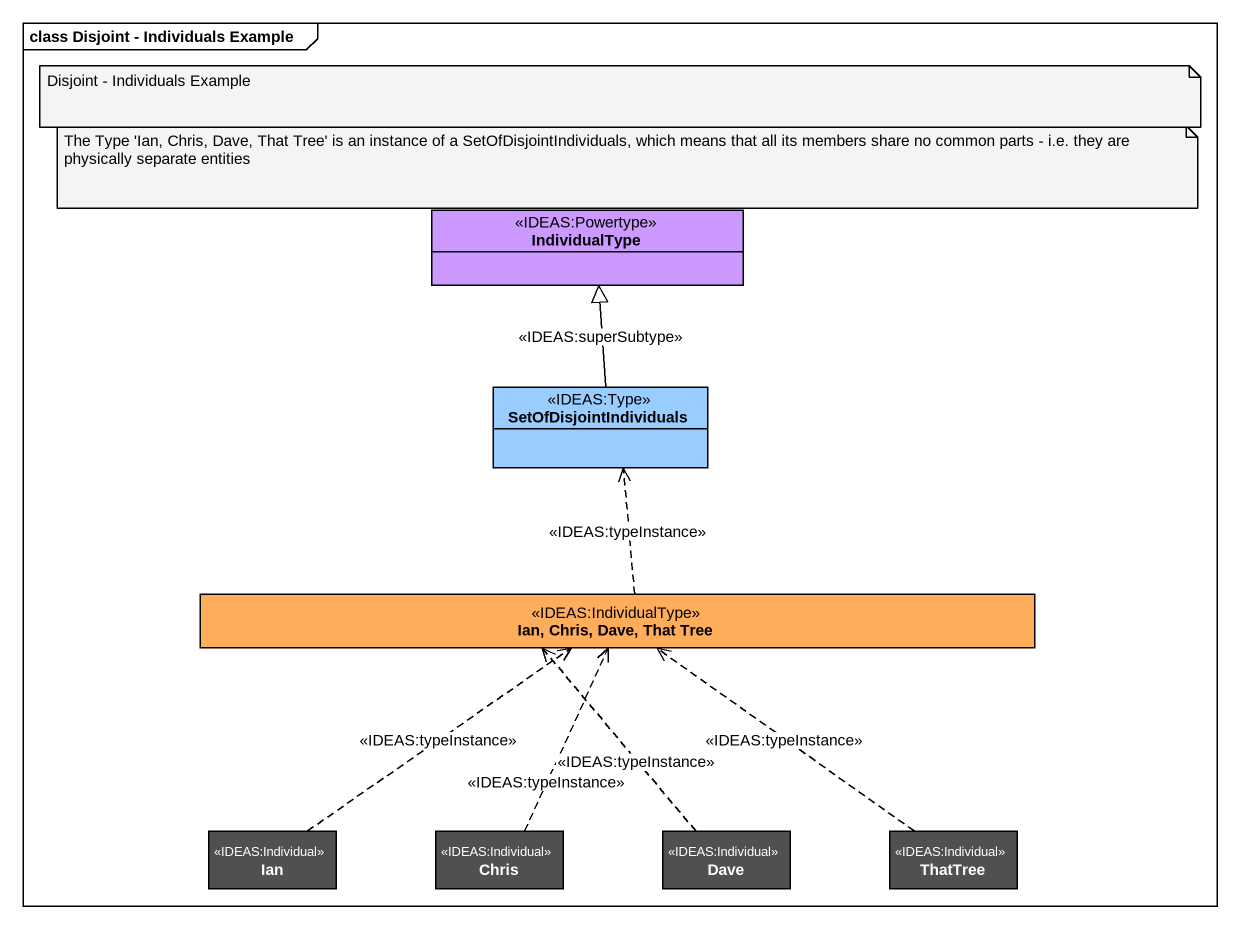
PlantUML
@startuml
mainframe class Disjoint - Individuals Example
hide circle
hide empty members
class IndividualType <<IDEAS:Powertype>> #CC99FF
class SetOfDisjointIndividuals <<IDEAS:Type>> #99CCFF
class "Ian, Chris, Dave, That Tree" as Ian_Chris_Dave_That_Tree <<IDEAS:IndividualType>> #FFAD5B
class Ian <<IDEAS:Individual>> #505050
class Chris <<IDEAS:Individual>> #505050
class Dave <<IDEAS:Individual>> #505050
class ThatTree <<IDEAS:Individual>> #505050
SetOfDisjointIndividuals -up-|> IndividualType : <<IDEAS:superSubtype>>
Ian_Chris_Dave_That_Tree .up.> SetOfDisjointIndividuals : <<IDEAS:typeInstance>>
Ian .up.> Ian_Chris_Dave_That_Tree : <<IDEAS:typeInstance>>
Chris .up.> Ian_Chris_Dave_That_Tree : <<IDEAS:typeInstance>>
Dave .up.> Ian_Chris_Dave_That_Tree : <<IDEAS:typeInstance>>
ThatTree .up.> Ian_Chris_Dave_That_Tree : <<IDEAS:typeInstance>>
note as N1
  Disjoint - Individuals Example
end note
note as N2
  The Type 'Ian, Chris, Dave, That Tree' is an instance of a SetOfDisjointIndividuals, which means that all its members share no common parts - i.e. they are physically separate entities
end note
@enduml
